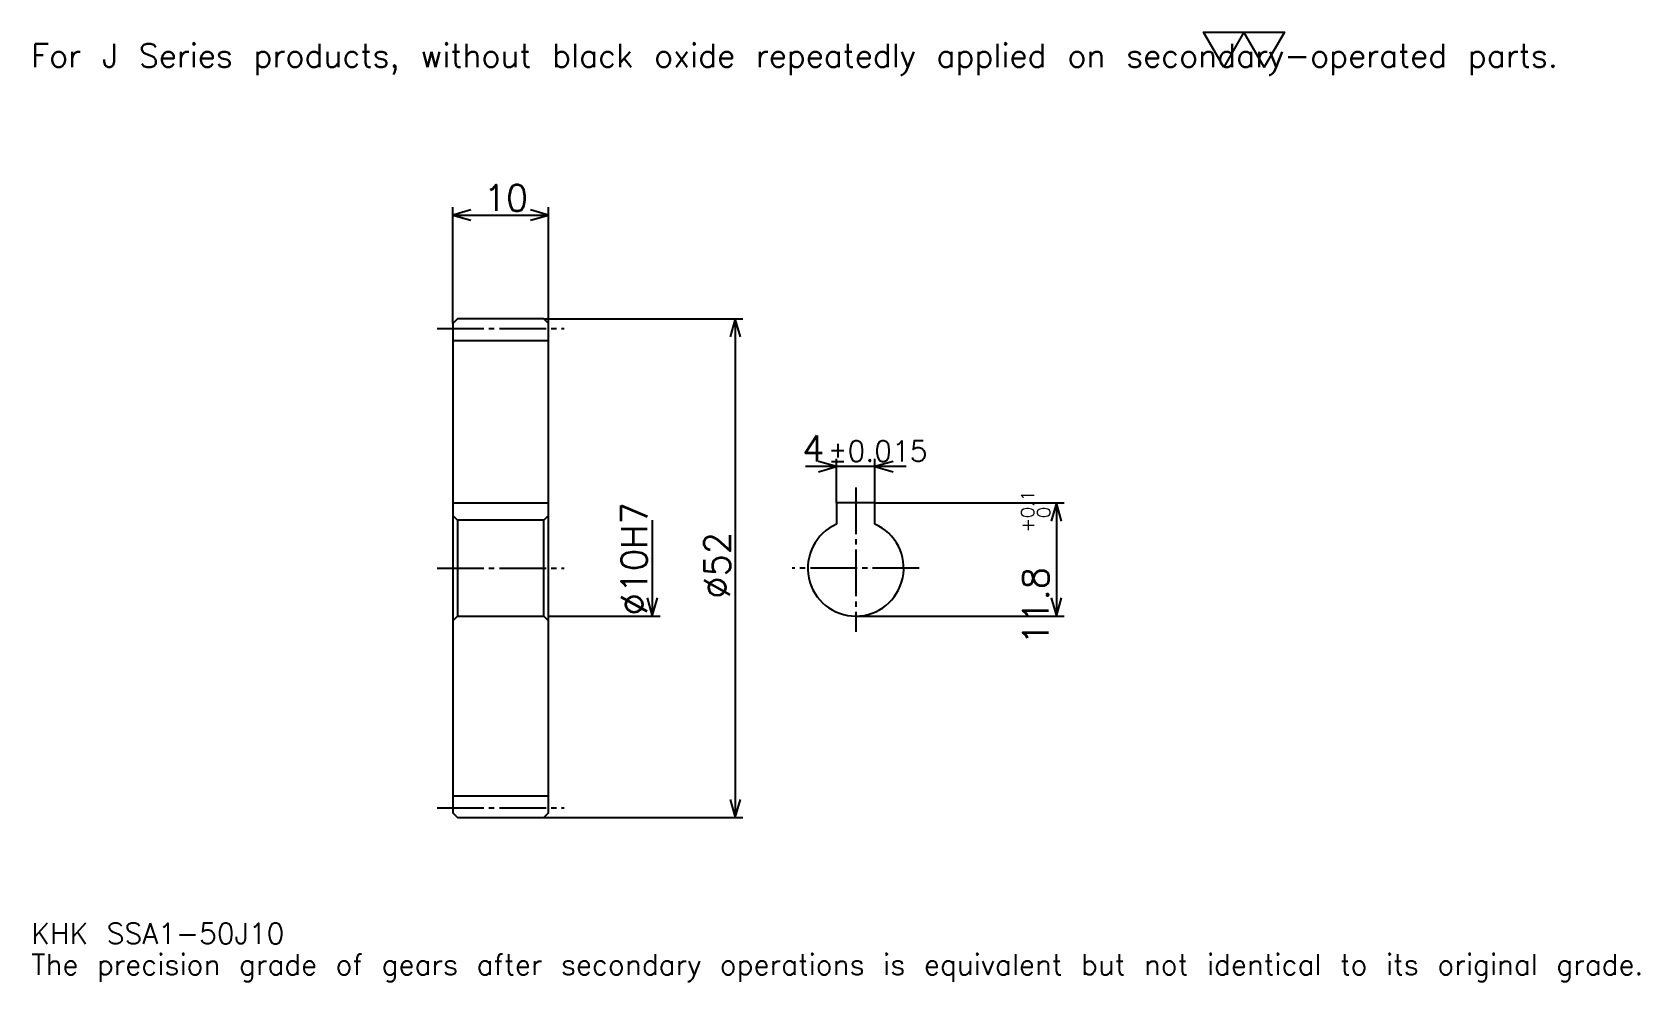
# Model space of a CAD drawing. Extents: x 6 to 173, y 2 to 101.
import ezdxf

# ---------------------------------------------------------------- set-up
doc = ezdxf.new("R2010")
doc.units = 0
doc.linetypes.add('DASHDOT', pattern=[6.489131, 4.866848, -0.540761, 0.540761, -0.540761])
doc.layers.get('0').update_dxf_attribs({"linetype": 'CONTINUOUS'})
doc.layers.add('DASHDOT', color=6, linetype='DASHDOT')
doc.styles.add('KANJI', font='TXT', dxfattribs={"bigfont": 'BIGFONT'})

msp = doc.modelspace()

# ---------------------------------------------------------------- linework, layer by layer
at = {"color": 5}
for p, q in [((49.361412, 71.110054), (49.361412, 82.736412)), ((59.361412, 71.110054), (59.361412, 82.736412)), ((49.361412, 81.92527), (59.361412, 81.92527)), ((49.361412, 70.610054), (49.361412, 71.110054)), ((58.861412, 71.110054), (59.361412, 71.110054)), ((59.361412, 71.110054), (79.639946, 71.110054)), ((59.361412, 70.610054), (59.361412, 71.110054)), ((78.828804, 71.110054), (78.828804, 19.110054)), ((96.64402, 55.695381), (86.154892, 55.695381)), ((89.39946, 51.910053), (89.39946, 56.506523)), ((93.39946, 51.910053), (93.39946, 56.506523)), ((93.39946, 51.910053), (113.13723, 51.910053)), ((112.326088, 51.910053), (112.326088, 40.110054)), ((70.176628, 50.110054), (70.176628, 40.110054)), ((59.361412, 40.110054), (70.98777, 40.110054)), ((91.39946, 40.110054), (113.13723, 40.110054)), ((58.861412, 19.110054), (59.361412, 19.110054)), ((59.361412, 19.110054), (79.639946, 19.110054))]:
    msp.add_line(p, q, dxfattribs=at)
at = {"color": 4}
for p, q in [((49.361412, 68.860054), (59.361412, 68.860054)), ((49.361412, 51.910053), (59.361412, 51.910053)), ((59.361412, 50.610054), (58.861412, 50.110054)), ((49.361412, 39.610054), (49.861412, 40.110054)), ((59.361412, 39.610054), (58.861412, 40.110054)), ((49.361412, 21.360054), (59.361412, 21.360054))]:
    msp.add_line(p, q, dxfattribs=at)
at = {"color": 7}
msp.add_lwpolyline([(129.782608, 97.33696), (127.673637, 100.9925), (136.109512, 100.9925), (134.000549, 97.33696), (131.891571, 100.9925), (129.782608, 97.33696)], dxfattribs=at)
at = {"color": 5}
for points in [[(51.254074, 82.466034), (49.361412, 81.92527), (51.254074, 81.384506)], [(57.46875, 81.384506), (59.361412, 81.92527), (57.46875, 82.466034)], [(79.369568, 69.217392), (78.828804, 71.110054), (78.28804, 69.217392)], [(87.50679, 55.154617), (89.39946, 55.695381), (87.50679, 56.236141)], [(95.292114, 56.236141), (93.39946, 55.695381), (95.292114, 55.154617)], [(112.866852, 50.017391), (112.326088, 51.910053), (111.785324, 50.017391)], [(69.635864, 42.002716), (70.176628, 40.110054), (70.717392, 42.002716)], [(111.785324, 42.002716), (112.326088, 40.110054), (112.866852, 42.002716)], [(78.28804, 21.002716), (78.828804, 19.110054), (79.369568, 21.002716)]]:
    msp.add_lwpolyline(points, dxfattribs=at)
at = {"color": 4}
for points in [[(49.361412, 39.610054), (49.361412, 19.610054), (49.861412, 19.110054), (58.861412, 19.110054), (59.361412, 19.610054), (59.361412, 70.610054), (58.861412, 71.110054), (49.861412, 71.110054), (49.361412, 70.610054), (49.361412, 39.610054)], [(49.361412, 50.610054), (49.861412, 50.110054), (49.861412, 40.110054), (58.861412, 40.110054), (58.861412, 50.110054), (49.861412, 50.110054)], [(93.39946, 49.692631), (93.39946, 51.910053), (89.39946, 51.910053), (89.39946, 49.692631)]]:
    msp.add_lwpolyline(points, dxfattribs=at)
msp.add_arc((91.39946, 45.110054), 5, 113.57817801, 66.42182199, dxfattribs=at)
at = {"layer": 'DASHDOT', "color": 7}
for p, q in [((47.739128, 70.110054), (60.983696, 70.110054)), ((91.39946, 53.532337), (91.39946, 38.48777)), ((47.739128, 45.110054), (60.983696, 45.110054)), ((98.021744, 45.110054), (84.777176, 45.110054)), ((47.739128, 20.110054), (60.983696, 20.110054))]:
    msp.add_line(p, q, dxfattribs=at)

# ---------------------------------------------------------------- texts
at = {"color": 7, "style": 'KANJI'}
for s, height, p in [('For J Series products, without black oxide repeatedly applied on secondary-operated parts.', 2.433424, (5.407609, 97.33696)), ('10', 2.703804, (52.603939, 82.35788)), ('4', 2.703804, (85.818268, 56.236141)), ('%%p0.015', 2.163043, (88.494705, 56.236141)), ('KHK SSA1-50J10', 2.163043, (5.407609, 5.94837)), ('The precision grade of gears after secondary operations is equivalent but not identical to its original grade.', 2.163043, (5.407609, 2.703804))]:
    msp.add_text(s, height=height, dxfattribs=at).set_placement(p)
for s, height, p in [('0.1', 1.351902, (110.000816, 50.337807)), ('%%c10H7', 2.703804, (69.635864, 40.175613)), ('0', 1.351902, (111.67717, 50.337807)), ('+', 1.351902, (110.000816, 48.823673)), ('%%c52', 2.703804, (78.28804, 41.933083)), ('11.8', 2.703804, (111.514946, 37.120537))]:
    msp.add_text(s, height=height, rotation=90, dxfattribs=at).set_placement(p)

doc.saveas('drawing.dxf')
